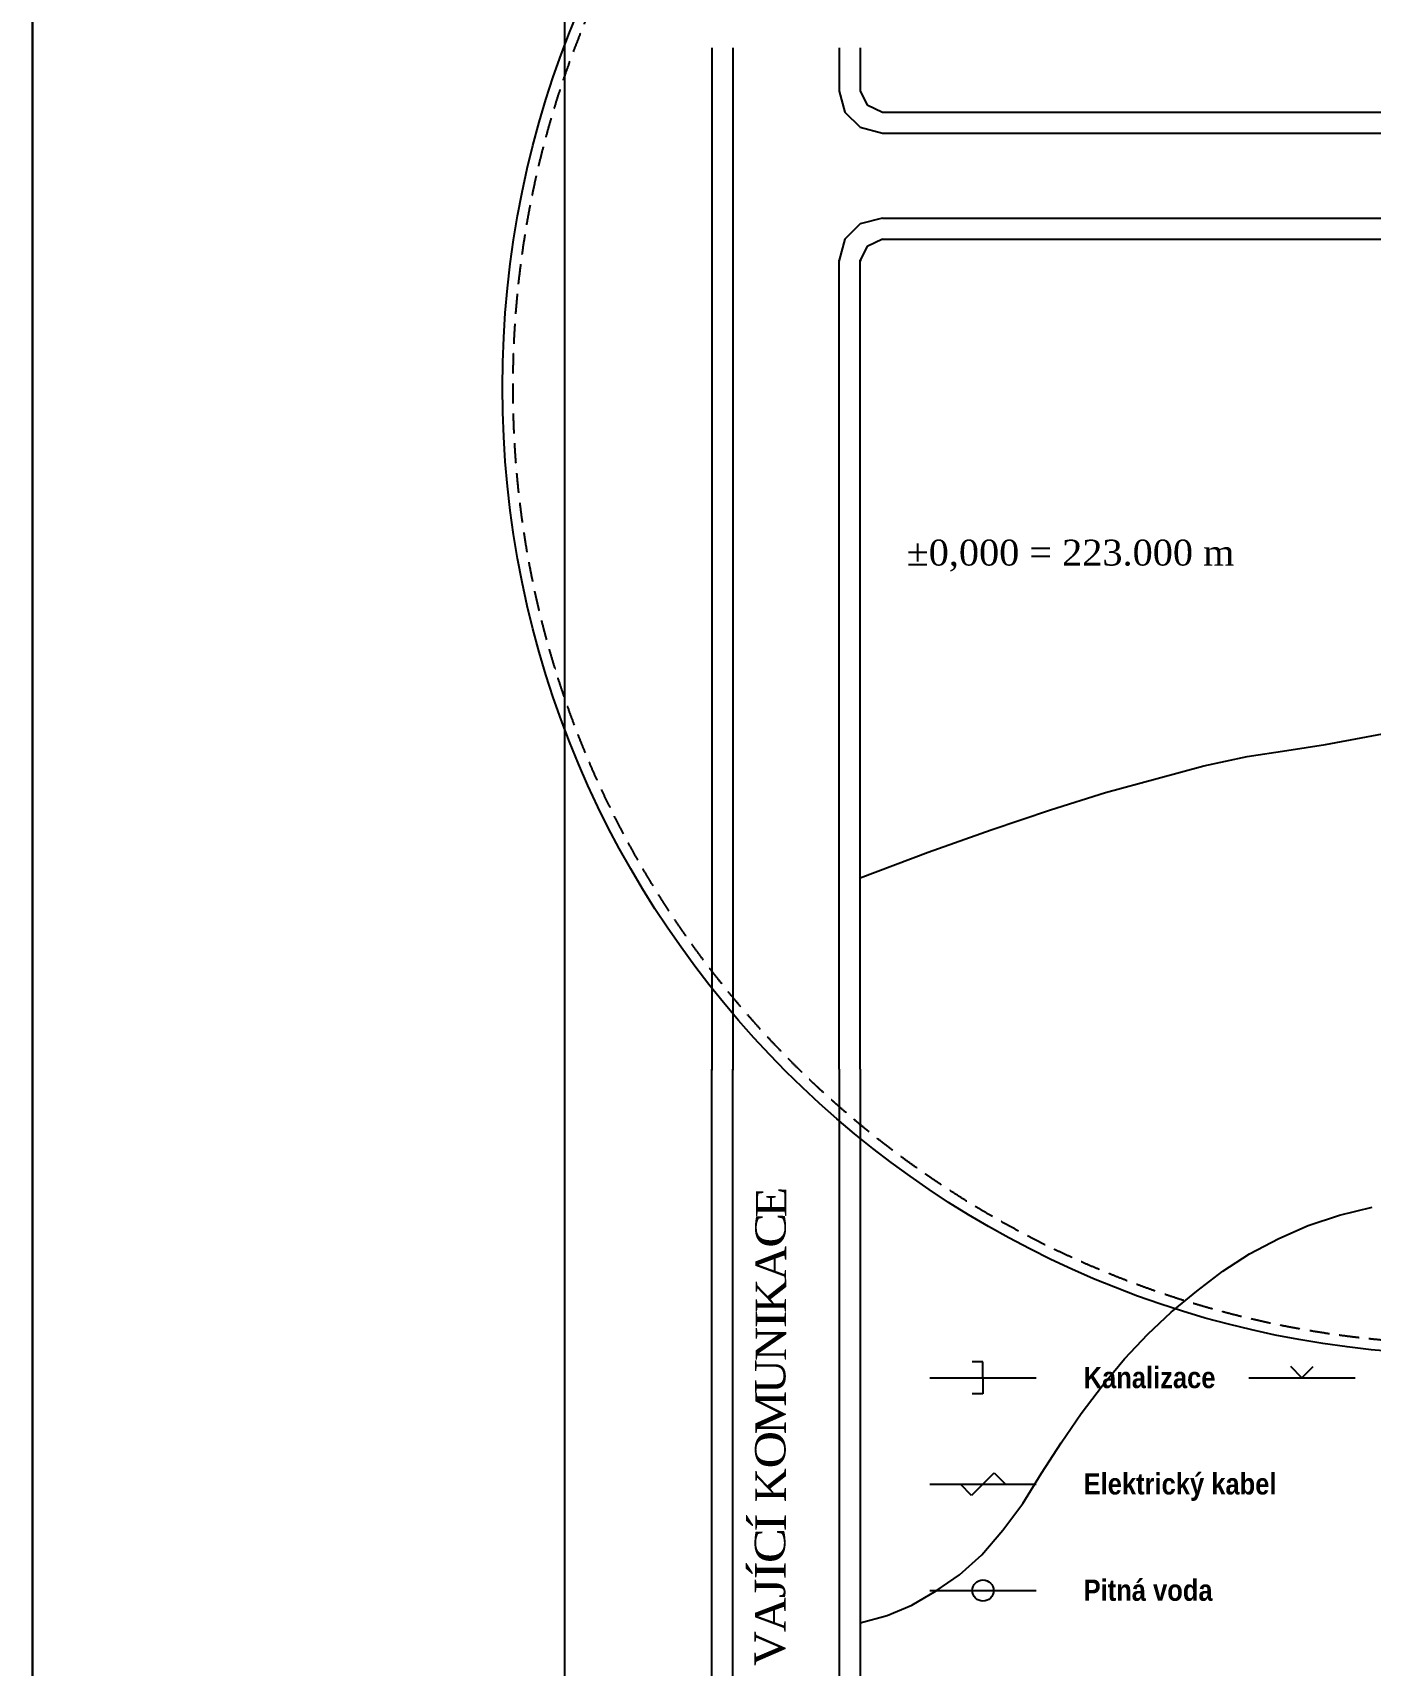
# Model space of a CAD drawing. Header units: millimetres. Extents: x -51 to 2999949, y -1641567 to 415040.
# Drawn here: x 2739949 to 2865723, y 150395 to 303947 of the extents above; entities that cross this region are included whole.
import ezdxf

# ---------------------------------------------------------------- set-up
doc = ezdxf.new("R2010")
doc.units = ezdxf.units.MM
doc.header["$LTSCALE"] = 75
doc.header["$MEASUREMENT"] = 0
doc.linetypes.add('ČÁRKOVANÁ', pattern=[0.75, 0.5, -0.25])
doc.layers.get('0').update_dxf_attribs({"linetype": 'CONTINUOUS'})
doc.layers.add('dělící čára', color=140, linetype='CONTINUOUS', lineweight=30)
for name, color, linetype in [('elektrický kabel', 50, 'CONTINUOUS'), ('kanalizace', 222, 'CONTINUOUS'), ('max dosah ramene', 210, 'CONTINUOUS'), ('pitná voda', 130, 'CONTINUOUS'), ('plot', 11, 'CONTINUOUS'), ('zařízení staveniště', 7, 'CONTINUOUS'), ('žákaz jeřáb', 10, 'CONTINUOUS')]:
    doc.layers.add(name, color=color, linetype=linetype)
doc.styles.add('TIMESNEWROMAN', font='times.ttf')
doc.styles.add('zařízení stavby', font='ariblk.ttf', dxfattribs={"width": 0.75, "height": 2000})

msp = doc.modelspace()

# ---------------------------------------------------------------- hatches: boundary and pattern name
at = {"layer": 'žákaz jeřáb'}
h = msp.add_hatch(dxfattribs=at)
h.set_pattern_fill('ANSI37', color=256, scale=60000)
h.set_pattern_definition([(45, (-1504317.5, 203952.6), (-5303.301, 5303.301), []), (135, (-1504317.5, 203952.6), (-5303.301, -5303.301), [])])
h.paths.add_polyline_path([(2946881.7648, 324920.1745, 0.1515681099), (2903533.9166, 356001.2066), (2846705.643, 356001.2066, 0.1515681099), (2803357.7949, 324920.1745)], flags=0)
h.paths.add_polyline_path([(2785119.7798, 270604.2697, 1), (2965119.7798, 270604.2697, 1)])
h.paths.add_polyline_path([(2871851.0381, 314478.346), (2953701.3644, 314478.346, 0.1872372138), (2903533.9166, 356001.2066), (2846705.643, 356001.2066, 0.2342791556), (2789948.9938, 299689.2692), (2789948.9938, 241519.2701, 0.2997391397), (2868209.843, 180869.9241), (2868209.843, 284515.909), (2958209.843, 284515.909), (2964038.0923, 284515.909, 0.0825141021), (2954761.2261, 312523.7166), (2951990.8873, 312523.7166), (2871851.0381, 312523.7166)], flags=16)
h.paths.add_polyline_path([(2789948.9938, 299689.2692, 0.0824545533), (2785119.7798, 270604.2697, 0.0824545533), (2789948.9938, 241519.2701)], flags=17)
h.paths.add_polyline_path([(2821497.7357, 252469.9758), (2852845.8431, 252469.9758), (2852845.8431, 257666.3928), (2821497.7357, 257666.3928)], flags=8)
h.paths.add_polyline_path([(2871283.5101, 316115.4455), (2975364.0177, 316115.4455), (2975364.0177, 320089.0948), (2871283.5101, 320089.0948)], flags=9)
h.paths.add_polyline_path([(2803571.9723, 304422.8408), (2880195.2487, 304422.8408), (2880195.2487, 312523.0126), (2803571.9723, 312523.0126)], flags=8)
h.paths.add_polyline_path([(2953517.4973, 306225.2928), (2974784.5058, 306225.2928), (2974784.5058, 312338.6673), (2953517.4973, 312338.6673)], flags=9)
h.paths.add_polyline_path([(2802589.4206, 309061.0528), (2842580.4907, 309061.0528), (2842580.4907, 321287.8655), (2802589.4206, 321287.8655)], flags=8)

# ---------------------------------------------------------------- linework, layer by layer
for p, q in [((2819847.5854, 286496.2561), (2968142.3038, 286496.2561)), ((2819847.5854, 284515.909), (2968142.3038, 284515.909))]:
    msp.add_line(p, q)
msp.add_lwpolyline([(2789948.9938, 356001.2066), (2789948.9938, 59001.2066), (2999948.9938, 59001.2066), (2999948.9938, 356001.2066)], close=True)
for points in [[(2803799.0401, 302519.0837), (2803799.0401, 206459.2977), (2803901.9177, 206459.2977)], [(2805779.3872, 302519.0837), (2805779.3872, 206459.2977), (2805882.2648, 206459.2977)], [(2815784.0135, 302519.0837), (2815784.0135, 298455.5184), (2816324.1064, 296475.1713), (2817764.3607, 295060.6413), (2819847.5854, 294494.8241), (2968039.4327, 294494.8241), (2970019.7798, 295060.6413), (2971460.0406, 296475.1713), (2972000.127, 298455.5184), (2972000.127, 302519.0837), (2972103.0111, 302519.0837)], [(2817764.3607, 302519.0837), (2817764.3607, 298455.5184), (2818407.3312, 297143.8596), (2819847.5854, 296475.1713), (2968039.4327, 296475.1713), (2969351.0915, 297143.8596), (2970019.7798, 298455.5184), (2970019.7798, 302519.0837), (2970122.664, 302519.0837)], [(2819847.5854, 286496.2561), (2817764.3607, 285956.1567), (2816324.1064, 284515.909), (2815784.0135, 282535.5619), (2815886.8846, 282535.5619)], [(2819847.5854, 284515.909), (2818407.3312, 283847.2207), (2817764.3607, 282535.5619), (2817867.2383, 282535.5619)], [(2815784.0135, 206459.2977), (2815784.0135, 282535.5619), (2815886.8846, 282535.5619)], [(2817764.3607, 206459.2977), (2817764.3607, 282535.5619), (2817867.2383, 282535.5619)], [(2817764.3607, 224462.4724), (2824142.6304, 226880.0348), (2830057.954, 228963.2661), (2835664.6577, 230840.7421), (2840834.1397, 232486.732), (2845669.2776, 233798.3908), (2850067.2001, 235007.1785), (2854156.4898, 235881.6352), (2857885.7175, 236421.7346), (2861512.0742, 236987.5257), (2865369.8973, 237733.3673), (2869536.3469, 238504.9529), (2873831.3918, 239507.9722), (2878563.6455, 240485.3), (2883398.7964, 241694.0877), (2888568.2784, 243005.7465), (2888671.1495, 243005.7465)], [(2803799.0401, 104355.573), (2803799.0401, 206459.2977), (2803901.9177, 206459.2977)], [(2805779.3872, 104355.573), (2805779.3872, 206459.2977), (2805882.2648, 206459.2977)], [(2815784.0135, 206459.2977), (2815784.0135, 124441.9724), (2816324.1064, 122358.7477), (2817764.3607, 120918.4934), (2819847.5854, 120378.4005), (2968039.4327, 120378.4005), (2970019.7798, 120918.4934), (2971460.0406, 122358.7477), (2972000.127, 124441.9724), (2972000.127, 206459.2977), (2972103.0111, 206459.2977)], [(2817764.3607, 206459.2977), (2817764.3607, 124441.9724), (2818407.3312, 123027.436), (2819847.5854, 122358.7477), (2968039.4327, 122358.7477), (2969351.0915, 123027.436), (2970019.7798, 124441.9724), (2970019.7798, 206459.2977), (2970122.664, 206459.2977)], [(2817764.3607, 154404.4029), (2820284.8072, 155073.0912), (2822599.4985, 156050.4058), (2824914.1898, 157387.7824), (2827100.2922, 158905.1965), (2829183.5169, 160782.6726), (2831163.8641, 163097.3638), (2833041.3401, 165617.7973), (2834790.2207, 168472.6011), (2836667.6902, 171327.3787), (2838545.1662, 174079.2983), (2840525.5133, 176702.616), (2842608.7381, 179223.0625), (2844794.8405, 181537.7538), (2847006.6607, 183620.972), (2849424.2296, 185601.3322), (2851841.7985, 187453.0774), (2854362.2451, 189099.0935), (2857114.1581, 190539.3412), (2859866.0712, 191748.1289), (2862823.733, 192725.4436), (2865909.9902, 193497.0161)]]:
    msp.add_lwpolyline(points)
at = {"layer": 'dělící čára'}
msp.add_line((2739948.9938, 407501.2066), (2739948.9938, 7501.2066), dxfattribs=at)
at = {"layer": 'elektrický kabel'}
for p, q in [((2824297.1733, 167432.1672), (2834297.1733, 167432.1672)), ((2828236.5132, 166371.507), (2827175.853, 167432.1672)), ((2829297.1733, 167432.1672), (2828236.5132, 166371.507)), ((2829297.1733, 167432.1672), (2830357.8335, 168492.8274)), ((2830357.8335, 168492.8274), (2831418.4937, 167432.1672))]:
    msp.add_line(p, q, dxfattribs=at)
at = {"layer": 'kanalizace'}
for p, q in [((2829297.1733, 178932.1672), (2828297.1733, 178932.1672)), ((2829297.1733, 177432.1672), (2829297.1733, 178932.1672)), ((2824297.1733, 177432.1672), (2834297.1733, 177432.1672)), ((2829297.1733, 177432.1672), (2829297.1733, 175932.1672)), ((2829297.1733, 175932.1672), (2828297.1733, 175932.1672))]:
    msp.add_line(p, q, dxfattribs=at)
at = {"layer": 'max dosah ramene'}
msp.add_circle((2875119.7798, 270604.2697), 91000, dxfattribs=at)
at = {"layer": 'max dosah ramene', "linetype": 'ČÁRKOVANÁ', "ltscale": 50}
msp.add_circle((2875119.7798, 270604.2697), 90000, dxfattribs=at)
at = {"layer": 'pitná voda'}
msp.add_line((2824297.1733, 157432.1672), (2834297.1733, 157432.1672), dxfattribs=at)
msp.add_circle((2829297.1733, 157432.1672), 1000, dxfattribs=at)
at = {"layer": 'plot'}
for p, q in [((2859297.1733, 177432.1672), (2858236.5132, 178492.8274)), ((2859297.1733, 177432.1672), (2860357.8335, 178492.8274)), ((2854297.1733, 177432.1672), (2864297.1733, 177432.1672))]:
    msp.add_line(p, q, dxfattribs=at)

# ---------------------------------------------------------------- texts
at = {"insert": (2822120.6215, 253257.3782), "char_height": 2433.7094106, "width": 49434.835916, "attachment_point": 7, "style": 'TIMESNEWROMAN'}
msp.add_mtext('{\\W1.03;±\\fTimes New Roman|b0|i0|c238|p18;0,000 =\\fTimes New Roman|b0|i0|c0|p18;\\~2\\fTimes New Roman|b0|i0|c238|p18;23\\fTimes New Roman|b0|i0|c0|p18;.000\\~m}', dxfattribs=at)
at = {"char_height": 2863.05416, "attachment_point": 7, "rotation": 89.900411366, "style": 'TIMESNEWROMAN'}
for s, insert, width in [('\\W1.09;E', (2810819.3777, 192519.8976), 4188.811084), ('\\W1.14;C', (2810793.7907, 189665.12), 4490.011551), ('\\W1.04;A', (2810793.6992, 186578.7777), 4592.758633), ('\\W1.03;K', (2810793.6992, 183518.4149), 4572.933721), ('\\W1.19;I', (2810793.7907, 182078.0233), 3142.167689), ('\\W1.02;N', (2810793.7907, 179017.6474), 4557.722998), ('\\W1.04;U', (2810768.243, 175931.3967), 4588.465591), ('\\W1.07;M', (2810768.158, 172099.4221), 5402.248105), ('\\W1.13;O', (2810768.2822, 168910.3788), 4720.524113), ('\\W1.03;K', (2810768.4523, 165721.3748), 4572.933721), ('\\W1.19;Í', (2810768.4981, 162969.2851), 3142.167689), ('\\W1.14;C', (2810742.6953, 160011.7411), 4490.011551), ('\\W1.19;Í', (2810742.6495, 158468.6223), 3142.167689), ('\\W1.09;J', (2810742.6953, 156719.5258), 3226.500007), ('\\W1.04;A', (2810742.8196, 153530.5218), 4592.758633), ('\\W1.05;V', (2810742.9962, 150341.4654), 4599.969062)]:
    msp.add_mtext(s, dxfattribs=dict(at, insert=insert, width=width))
at = {"layer": 'zařízení staveniště', "char_height": 2000, "attachment_point": 1, "style": 'zařízení stavby'}
for s, insert in [('Kanalizace', (2838765.3335, 178463.2303)), ('Elektrický kabel', (2838765.3335, 168463.2303)), ('Pitná voda', (2838765.3335, 158463.2303))]:
    msp.add_mtext_dynamic_manual_height_columns(s, width=19694.492472, gutter_width=10000, heights=[2203.0474], dxfattribs=dict(at, insert=insert))

doc.saveas('drawing.dxf')
